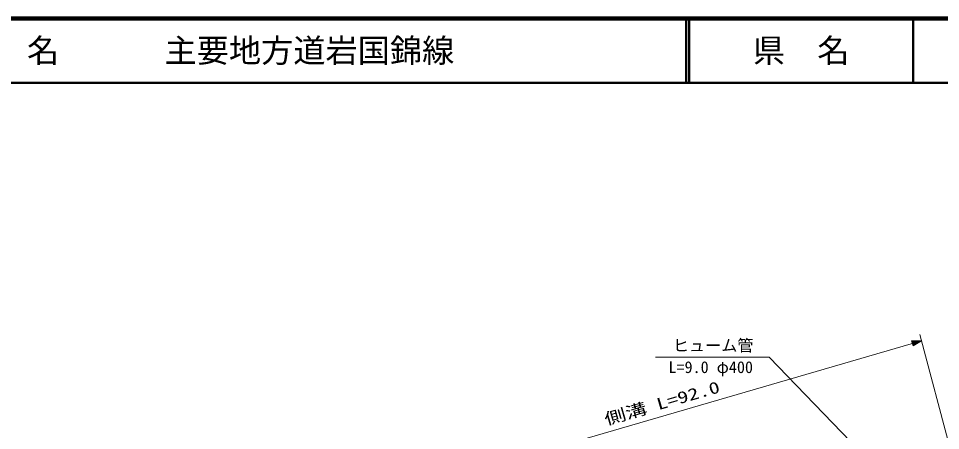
# Model space of a CAD drawing. Units: millimetres, scale not verified. Extents: x 40000 to 680000, y 20000 to 380000.
# Drawn here: x 194039 to 337275, y 315901 to 380000 of the extents above; entities that cross this region are included whole.
import ezdxf
from ezdxf.enums import TextEntityAlignment as Align

# ---------------------------------------------------------------- set-up
doc = ezdxf.new("R2010")
doc.units = ezdxf.units.MM
doc.header["$LTSCALE"] = 1000
for name, color, linetype, lineweight in [('M-STR-HTXT', 7, 'Continuous', 13), ('M-TTL', 2, 'Continuous', 140), ('M-TTL-LINE', 7, 'Continuous', 50)]:
    doc.layers.add(name, color=color, linetype=linetype, lineweight=lineweight)
doc.layers.add('M-TTL-TXT', color=7, linetype='Continuous')
doc.styles.add('ＭＳ ゴシック', font='')
doc.styles.get('ＭＳ ゴシック').set_extended_font_data('MS Gothic')

msp = doc.modelspace()

# ---------------------------------------------------------------- linework, layer by layer
at = {"layer": 'M-STR-HTXT'}
for p, q in [((246005, 304157), (334327, 329882)), ((332770, 329865), (334327, 329882)), ((333005, 329059), (332770, 329865)), ((333029, 329191), (332861, 329767)), ((332861, 329767), (333924, 329764)), ((332952, 329668), (333694, 329697)), ((333053, 329323), (332952, 329668)), ((334327, 329882), (333005, 329059)), ((333924, 329764), (333029, 329191)), ((333043, 329570), (333348, 329596)), ((333077, 329455), (333043, 329570)), ((333694, 329697), (333053, 329323)), ((333348, 329596), (333077, 329455)), ((341587, 302354), (334072, 330849)), ((310661, 327340), (292999, 327340)), ((331462, 305751), (310661, 327340))]:
    msp.add_line(p, q, dxfattribs=at)
at = {"layer": 'M-TTL'}
msp.add_line((680000, 380000), (40000, 380000), dxfattribs=at)
at = {"layer": 'M-TTL-LINE'}
for p, q in [((297750, 380000), (297750, 370000)), ((298250, 380000), (298250, 370000)), ((333000, 380000), (333000, 370000)), ((40000, 370000), (680000, 370000))]:
    msp.add_line(p, q, dxfattribs=at)

# ---------------------------------------------------------------- texts
at = {"layer": 'M-STR-HTXT', "style": 'ＭＳ ゴシック'}
for s, p in [('ヒューム管', (295704, 327680)), ('L=9.0 φ400', (295017, 324297))]:
    msp.add_text(s, height=1833, rotation=0.003, dxfattribs=at).set_placement(p, align=Align.BOTTOM_LEFT)
at = {"layer": 'M-STR-HTXT', "style": 'ＭＳ ゴシック', "width": 1.35}
msp.add_text('側溝 L=92.0', height=1833, rotation=16.203, dxfattribs=at).set_placement((285519, 316186), align=Align.BOTTOM_LEFT)
at = {"layer": 'M-TTL-TXT', "style": 'ＭＳ ゴシック'}
for s, p in [('路 線 名', (180380, 375000)), ('主要地方道岩国錦線', (216734, 375000))]:
    msp.add_text(s, height=3666, dxfattribs=at).set_placement(p, align=Align.MIDDLE_LEFT)
msp.add_text('県\u3000名', height=3666, dxfattribs=at).set_placement((315625, 375000), align=Align.MIDDLE_CENTER)

doc.saveas('drawing.dxf')
